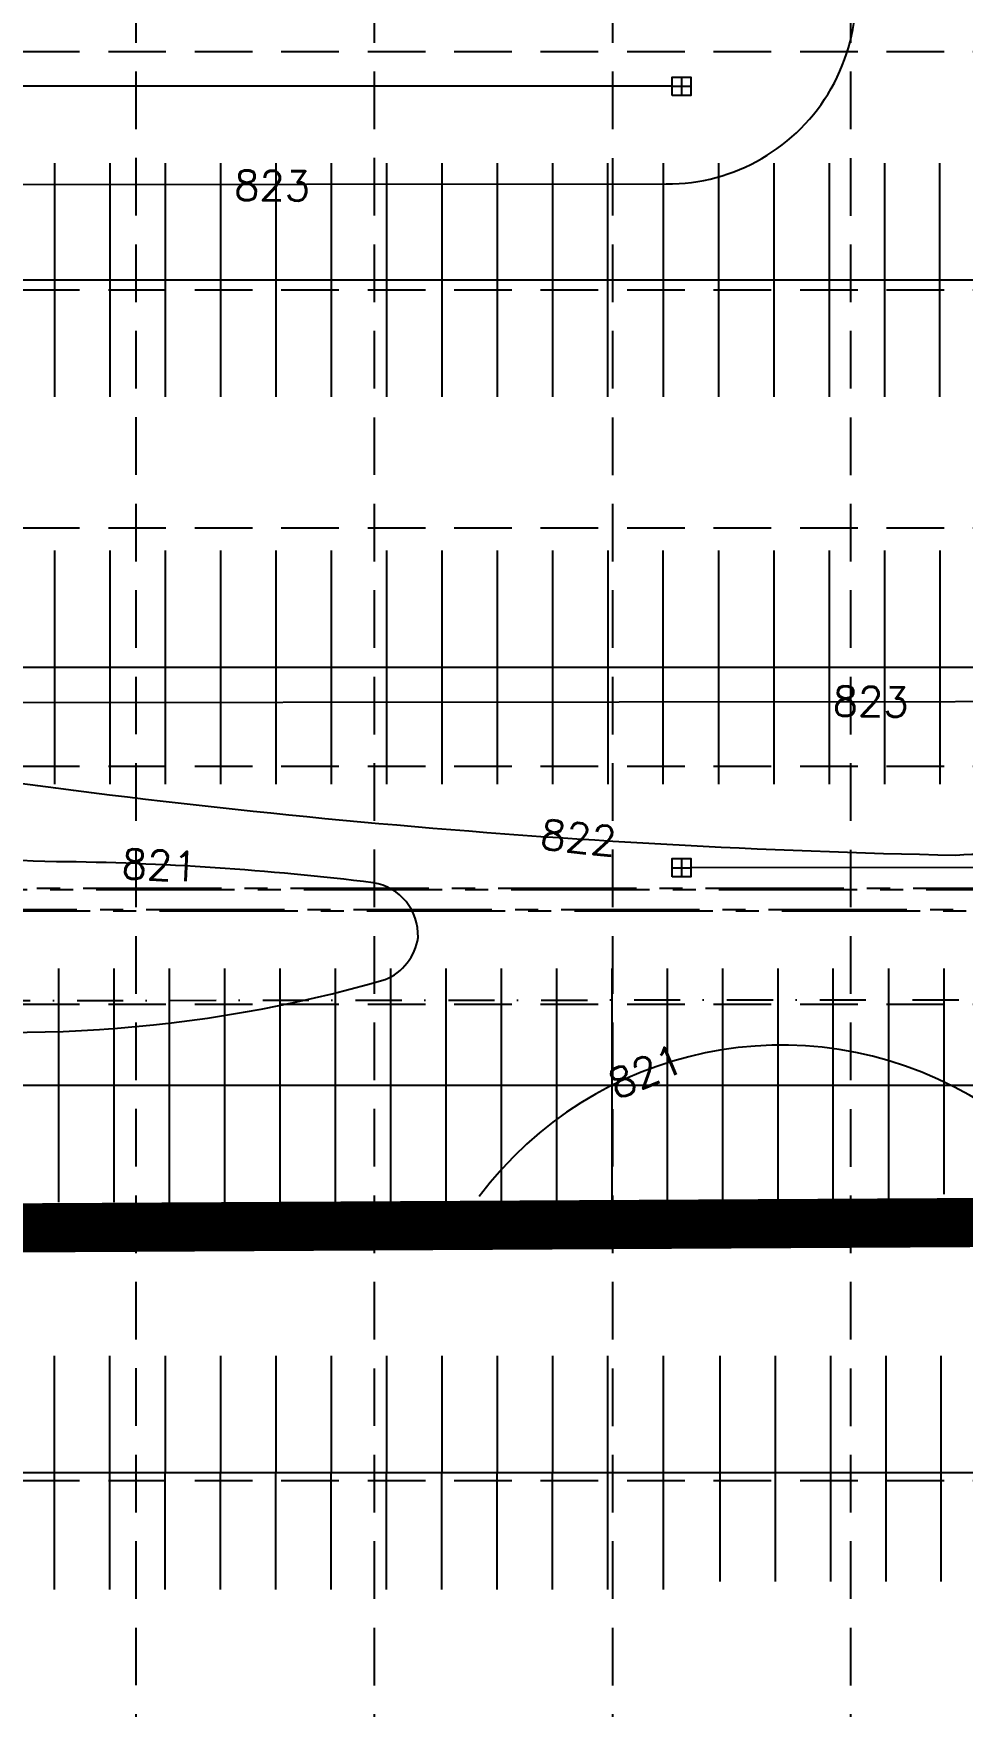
# Model space of a CAD drawing. Header units: inches. Extents: x -105549 to 5741, y -35602 to 5776.
# Drawn here: x 4793 to 4944.1, y 4342.7 to 4614.9 of the extents above; entities that cross this region are included whole.
import ezdxf

# ---------------------------------------------------------------- set-up
doc = ezdxf.new("R2010")
doc.units = ezdxf.units.IN
doc.header["$LTSCALE"] = 30
doc.header["$MEASUREMENT"] = 0
for name, pattern in [('CENTER2', [1.125, 0.75, -0.125, 0.125, -0.125]), ('DASHDOT2', [0.5, 0.25, -0.125, 0, -0.125]), ('DASHED', [0.75, 0.5, -0.25]), ('HIDDEN', [0.375, 0.25, -0.125])]:
    doc.linetypes.add(name, pattern=pattern)
for name, color, linetype in [('A-SITE-PKSTRIPE', 7, 'Continuous'), ('A-SITE-PROPERTY', 6, 'DASHDOT2'), ('GRID', 254, 'HIDDEN'), ('LIMITS OF DISTURBANCE', 1, 'DASHED'), ('PR-STM', 4, 'Continuous'), ('PR-STORM', 3, 'Continuous'), ('PR-WATER', 3, 'CENTER2'), ('x37001pto$0$P-CONT-LAND', 1, 'Continuous'), ('x37001pto$0$P-CONT-TXT', 1, 'Continuous')]:
    doc.layers.add(name, color=color, linetype=linetype)
doc.styles.add('x37001pto$0$L80', font='simplex', dxfattribs={"height": 4.8})

msp = doc.modelspace()

# ---------------------------------------------------------------- linework, layer by layer
at = {"layer": 'A-SITE-PKSTRIPE', "color": 7}
for p, q in [((4796.436926582173, 4593.786228583733), (4796.435162021226, 4555.786228624696)), ((4805.436926572467, 4593.7858106614), (4805.435162011534, 4555.785810702379)), ((4814.436926562776, 4593.785392739053), (4814.435162001828, 4555.785392780046)), ((4823.436926553069, 4593.784974816735), (4823.435161992122, 4555.784974857699)), ((4832.436926543363, 4593.784556894403), (4832.435161982416, 4555.784556935381)), ((4841.436926533657, 4593.784138972085), (4841.435161972709, 4555.784139013049)), ((4850.436926523951, 4593.783721049738), (4850.435161963018, 4555.783721090716)), ((4859.43692651426, 4593.783303127406), (4859.435161953297, 4555.783303168384)), ((4868.436926504553, 4593.782885205088), (4868.435161943606, 4555.782885246066)), ((4877.436926494847, 4593.782467282741), (4877.435161933885, 4555.782467323734)), ((4886.435161924193, 4555.782049401387), (4886.436926485156, 4593.782049360409)), ((4895.436926475435, 4593.781631438091), (4895.435161914487, 4555.781631479054)), ((4904.434136114229, 4593.781213644746), (4904.432371553272, 4555.781213685229)), ((4913.434136104523, 4593.780795722414), (4913.432371543567, 4555.780795762827)), ((4922.434136094816, 4593.780377800096), (4922.432371533861, 4555.780377840425)), ((4931.434136085125, 4593.779959877749), (4931.432371524154, 4555.779959918023)), ((4940.432371514463, 4555.779541995619), (4940.434136075419, 4593.779541955417)), ((4752.436044349146, 4574.788271767815), (5066.436044044211, 4574.77369094039)), ((4796.434001125876, 4530.786228664452), (4796.432236564928, 4492.78622870543)), ((4805.434001116169, 4530.78581074212), (4805.432236555236, 4492.785810783098)), ((4814.434001106478, 4530.785392819787), (4814.43223654553, 4492.785392860766)), ((4823.434001096772, 4530.784974897455), (4823.432236535824, 4492.784974938433)), ((4832.434001087066, 4530.784556975123), (4832.432236526118, 4492.784557016101)), ((4841.434001077359, 4530.78413905279), (4841.432236516412, 4492.784139093768)), ((4850.434001067653, 4530.783721130472), (4850.43223650672, 4492.783721171436)), ((4859.434001057962, 4530.783303208125), (4859.432236496999, 4492.783303249103)), ((4868.434001048256, 4530.782885285793), (4868.432236487308, 4492.782885326786)), ((4877.434001038549, 4530.782467363475), (4877.432236477587, 4492.782467404453)), ((4886.434001028858, 4530.782049441143), (4886.432236467896, 4492.782049482121)), ((4895.432236458189, 4492.781631559788), (4895.434001019137, 4530.781631518796)), ((4904.434001009446, 4530.781213596478), (4904.432236448483, 4492.781213637441)), ((4913.431210648225, 4530.780795803134), (4913.429446087269, 4492.780795843688)), ((4922.431210638519, 4530.780377880801), (4922.429446077564, 4492.780377921297)), ((4931.431210628827, 4530.779959958483), (4931.429446067857, 4492.779959998907)), ((4940.431210619121, 4530.779542036136), (4940.429446058166, 4492.779542076516)), ((4751.43311889391, 4511.788318283798), (5057.424747509459, 4511.774109313284)), ((4797.082278483344, 4462.786198487869), (4797.08051392241, 4424.786198528862)), ((4806.082278473652, 4462.785780565537), (4806.08051391269, 4424.785780606515)), ((4815.082278463946, 4462.785362643204), (4815.080513902998, 4424.785362684182)), ((4824.08227845424, 4462.784944720872), (4824.080513893292, 4424.784944761865)), ((4833.082278444548, 4462.784526798554), (4833.080513883586, 4424.784526839518)), ((4842.082278434827, 4462.784108876222), (4842.080513873894, 4424.7841089172)), ((4851.082278425136, 4462.783690953889), (4851.080513864174, 4424.783690994867)), ((4860.08227841543, 4462.783273031557), (4860.080513854482, 4424.783273072535)), ((4869.082278405724, 4462.782855109224), (4869.080513844776, 4424.782855150203)), ((4878.082278396032, 4462.782437186906), (4878.08051383507, 4424.78243722787)), ((4887.082278386311, 4462.782019264559), (4887.080513825364, 4424.782019305538)), ((4896.08227837662, 4462.781601342227), (4896.080513815657, 4424.781601383205)), ((4905.082278366899, 4462.781183419909), (4905.080513805966, 4424.781183460887)), ((4914.082278357208, 4462.780765497577), (4914.08051379626, 4424.780765538555)), ((4923.080513786554, 4424.780347616223), (4923.082278347501, 4462.78034757523)), ((4932.082278337795, 4462.779929652912), (4932.080513776862, 4424.779929693876)), ((4941.079487976589, 4462.779511859568), (4941.077784209643, 4426.088717097024)), ((4779.081396222275, 4443.787034340232), (5031.081395992602, 4443.775332514982)), ((4796.427918047295, 4399.78622879296), (4796.426153486333, 4361.786228833938)), ((4805.427918037589, 4399.785810870628), (4805.426153476641, 4361.785810911606)), ((4814.427918027883, 4399.785392948295), (4814.426153466935, 4361.785392989274)), ((4823.427918018191, 4399.784975025963), (4823.426153457229, 4361.784975066941)), ((4832.42791800847, 4399.784557103631), (4832.426153447537, 4361.784557144609)), ((4841.427917998779, 4399.784139181298), (4841.426153437817, 4361.784139222276)), ((4850.427917989073, 4399.78372125898), (4850.426153428125, 4361.783721299944)), ((4859.427917979367, 4399.783303336648), (4859.426153418419, 4361.783303377626)), ((4868.427917969675, 4399.782885414301), (4868.426153408713, 4361.782885455308)), ((4877.427917959954, 4399.782467491983), (4877.426153399007, 4361.782467532947)), ((4886.4261533893, 4361.782049610629), (4886.427917950263, 4399.782049569651)), ((4895.427917940542, 4399.781631647304), (4895.426153379609, 4361.781631688296)), ((4904.645127579104, 4399.781203638689), (4904.643423812158, 4363.090408876116)), ((4913.645127569383, 4399.780785716343), (4913.643423802452, 4363.089990953798)), ((4922.645127559692, 4399.780367794025), (4922.643423792746, 4363.089573031466)), ((4931.645127549986, 4399.779949871692), (4931.64342378304, 4363.089155109119)), ((4940.643423773348, 4363.088737186801), (4940.64512754028, 4399.779531949345)), ((4778.427035786182, 4380.7870646581), (5031.078470536289, 4380.775332582925))]:
    msp.add_line(p, q, dxfattribs=at)
at = {"layer": 'A-SITE-PROPERTY', "color": 7}
msp.add_lwpolyline([(4369.073351725834, 4929.040170670589), (4369.060672484484, 4653.69783633796), (4347.128582932462, 4610.542428018976), (4347.123338259495, 4457.21859095736), (5104.564712729058, 4457.829763202157, -0.03290652140655619), (5094.086463585598, 4584.301938500968), (5094.099366883966, 4763.791939598188), (4823.44336419928, 4763.803538165419), (4823.449402536731, 4904.655664505714), (4762.294967421534, 4904.659654380725, 0.2476969470313169), (4741.618573817381, 4893.836475284217, -0.7064720868083769), (4610.535530388384, 4929.024417048073)], format="xyb", close=True, dxfattribs=at)
at = {"layer": 'GRID', "color": 253, "linetype": 'HIDDEN', "ltscale": 1.25}
for p, q in [((4809.762210801031, 3488.369730538461), (4809.762210801031, 5735.410172878532)), ((4848.50291213367, 3488.363639690072), (4848.50291213367, 5735.410172878532)), ((4887.243613466309, 3488.357548841682), (4887.243613466309, 5735.410172878532)), ((4925.984314798949, 3488.351457993293), (4925.984314798949, 5735.410172878532)), ((4228.651690811232, 4611.929834231467), (5700.79834145205, 4611.929834231467)), ((4228.651690811232, 4573.189132898932), (5700.79834145205, 4573.189132898932)), ((4228.651690811232, 4534.448431566188), (5700.79834145205, 4534.448431566188)), ((4228.651690811232, 4495.707730233548), (5700.79834145205, 4495.707730233548)), ((4228.651690811232, 4456.967028900909), (5700.79834145205, 4456.967028900909)), ((4228.651690811232, 4418.226327568165), (5700.79834145205, 4418.226327568165)), ((4228.651690811232, 4379.485626235631), (5700.79834145205, 4379.485626235631))]:
    msp.add_line(p, q, dxfattribs=at)
at = {"layer": 'LIMITS OF DISTURBANCE', "ltscale": 3, "const_width": 8}
msp.add_lwpolyline([(5419.741339792548, 4922.513198023426), (4740.322747746561, 4930.447808067123), (4725.311755034279, 4900.821116216394), (4702.754911676702, 4883.929606501946), (4664.582060514598, 4884.514435651525), (4643.035629000346, 4902.190915172015), (4632.157210363159, 4934.403096331434), (4363.966502137881, 4934.403096331434), (4361.92991334641, 4655.561374912878), (4338.699856220905, 4609.833995567179), (4340.13995475459, 4459.311177124178), (4301.92637707169, 4408.945273666575), (4345.124340799021, 4380.718225851918), (4365.615678075628, 4414.479985720582, -0.2299998567874292), (4392.199045983723, 4431.637602000306), (4719.728411785103, 4432.156847727483), (4765.112398542399, 4420.442295325784), (5066.00294324522, 4422.123861260005), (5066.690473476865, 4356.214211640411), (5136.639542908148, 4356.214211640411)], format="xyb", dxfattribs=at)
at = {"layer": 'PR-STM', "color": 4}
for p, q in [((4898.437506899408, 4607.781492117154), (4898.437506899408, 4604.781492117152)), ((4896.937506899409, 4606.281492117153), (4899.937506899407, 4606.281492117153)), ((4898.431534344767, 4480.666454673839), (4898.431534344767, 4477.666454673838)), ((4896.931534344769, 4479.166454673838), (4899.931534344765, 4479.166454673838))]:
    msp.add_line(p, q, dxfattribs=at)
for points in [[(4896.937506899409, 4604.781492117152), (4896.937506899409, 4607.781492117154), (4899.937506899407, 4607.781492117154), (4899.937506899407, 4604.781492117152)], [(4896.931534344769, 4477.666454673838), (4896.931534344769, 4480.666454673839), (4899.931534344765, 4480.666454673839), (4899.931534344765, 4477.666454673838)]]:
    msp.add_lwpolyline(points, close=True, dxfattribs=at)
at = {"layer": 'PR-STORM', "color": 140}
for p, q in [((4896.937506899409, 4606.281492117153), (4779.937507028784, 4606.287064414879)), ((5016.931539420681, 4479.272974869454), (4899.931534344765, 4479.166454673838))]:
    msp.add_line(p, q, dxfattribs=at)
at = {"layer": 'PR-WATER', "color": 2}
for p, q in [((5059.853749933984, 4475.787721872892), (4456.411458550766, 4475.814326789376)), ((5070.108128801618, 4472.287258361667), (4464.411536573092, 4472.313333640374))]:
    msp.add_line(p, q, dxfattribs=at)
at = {"layer": 'PR-WATER'}
for p, q in [((5062.005974200375, 4475.580572403695), (4458.563682817157, 4475.607177320178)), ((5072.26035306801, 4472.08010889247), (4466.563760839484, 4472.106184171177))]:
    msp.add_line(p, q, dxfattribs=at)
at = {"layer": 'x37001pto$0$P-CONT-LAND', "color": 43, "flags": 128}
for points, elevation in [([(4756.670236849098, 4454.837204763524, 0.1077866191567994), (4850.216268979215, 4460.9621989334, 0.2678657045184324), (4855.580969961962, 4467.819811481479, 0.380496419107388), (4848.301739439517, 4476.71377315376, 0.0284786870215232), (4796.766202712744, 4480.145795220813, -0.05624546250061475), (4736.97364213112, 4488.330353662707, -0.3689160862359841), (4699.040516844624, 4538.317330964858, -0.08441441671108892), (4719.642353266475, 4680.68821043538, -0.1612802438765967), (4761.216594997019, 4734.730549982886, 0.1895082066676911), (4786.124687108913, 4771.941390948068), (4794.991873941738, 4805.002350404889), (4797.285035762305, 4820.963144962996, 0.4182488368776219), (4790.548868290005, 4834.333531316918), (4735.006213624993, 4854.586835611515, 0.1853469328194399), (4717.386899410076, 4854.289506350426, -0.2556194018144111), (4629.140262621614, 4859.239251285819, -0.1040176365841649), (4599.81215188959, 4889.110735557802, -0.2279813446961325), (4593.742106135655, 4966.936728260989, -0.1746636764559289)], 821), ([(4986.806521800659, 4438.609588030356, 0.3026935809504601), (4981.335946196564, 4468.798173433674, 0.1969883810824309), (4943.047182887106, 4481.165682785256, -0.03473418954087148), (4755.95134168948, 4497.988942569008, -0.05626303064439508), (4729.447654218716, 4504.220792157174, -0.271683322962074), (4713.07775286476, 4534.860602417595, -0.005587038043396242), (4714.336663610869, 4620.166612190395, -0.3394321847825119), (4743.71607567383, 4655.913657316447, -0.03792793039972295), (4837.055637178359, 4673.442743593127, 0.4629285467382609), (4846.237827368816, 4686.655861045137, -0.1381344801995762), (4852.093307979131, 4790.662217480037, -0.02323230951040648), (4868.787408612277, 4828.411512601683, 0.567042948001407), (4863.436593855625, 4840.293974983127, 0.01319785251736695), (4777.813798760816, 4858.341870059097, -0.04152160582636902), (4764.251655357455, 4861.8997991373, 0.04627008388809398), (4736.443177460505, 4866.670712577793, 0.1987199654566827), (4729.514421735077, 4864.895260590187, -0.3026387604660578), (4630.764170842071, 4861.762169421883, -0.1037349800856832), (4602.374222811706, 4890.672800731828, -0.2275335671019665), (4596.508177398521, 4965.772183174733, -0.1744676539261434)], 822), ([(5018.948926718076, 4446.984263229318, -0.06221629402342212), (5025.909244042986, 4462.250567745787, 0.5566085352577782), (4997.634189224932, 4506.180042037315), (4778.902932699646, 4506.000841263758, -0.4142135623730949), (4768.894743321088, 4515.992645173108), (4768.842074247249, 4580.280161747781, -0.414213562373095), (4778.8338781566, 4590.288351126337), (4895.957957964428, 4590.384307808694, 0.5842512767677676), (4922.429589225133, 4636.961806412428, -0.05664219549009077), (4897.611223946855, 4681.347198586707, -0.3340364908388544), (4944.568785432542, 4821.578494449354, 0.006255293933180237), (4955.46519427741, 4827.914887345594, 0.1045423492066266), (4969.516420888087, 4842.582607034015, 0.4927534875844114), (4965.724134689597, 4849.562429965512, 0.01548436089955842), (4840.432528660219, 4862.511349414749, 0.03921027870499681), (4769.260488746886, 4869.197745081678, 0.01617339573085006), (4736.798934197609, 4870.128168922181, 0.1433811060911855), (4727.772613951847, 4867.337821878318, -0.3024880616702573), (4632.388026487684, 4864.285150182046, -0.1034340541931842), (4604.936404601714, 4892.234775397077, -0.2270548659042114), (4599.27439040723, 4964.60776356865, -0.1742588970152828)], 823), ([(4953.661284921488, 4434.189523466646, 0.1555341446855024), (4945.266716720827, 4442.151671063569, 0.3791371004755675), (4865.546932768985, 4425.708753929916, 0.3791371004755675)], 821)]:
    msp.add_lwpolyline(points, format="xyb", dxfattribs=dict(at, elevation=elevation))

# ---------------------------------------------------------------- texts
at = {"layer": 'x37001pto$0$P-CONT-TXT', "color": 43, "style": 'x37001pto$0$L80'}
for s, rotation, p in [('823', 359.3666145753653, (4825.662444268025, 4587.78142329311, 1.000000000000114)), ('823', 359.0221305674987, (4923.00172144102, 4503.903225345682, 1.000000000000114)), ('822', 354.1802948110508, (4875.308794210721, 4482.280176816552, 1.000000000000114)), ('821', 357.3668646278639, (4807.298549195202, 4477.459377882163, 1.000000000000114)), ('821', 22.7037475493144, (4887.842711542412, 4441.407872935754, 1.000000000000114))]:
    msp.add_text(s, height=4.799999999999999, rotation=rotation, dxfattribs=at).set_placement(p)

doc.saveas('drawing.dxf')
